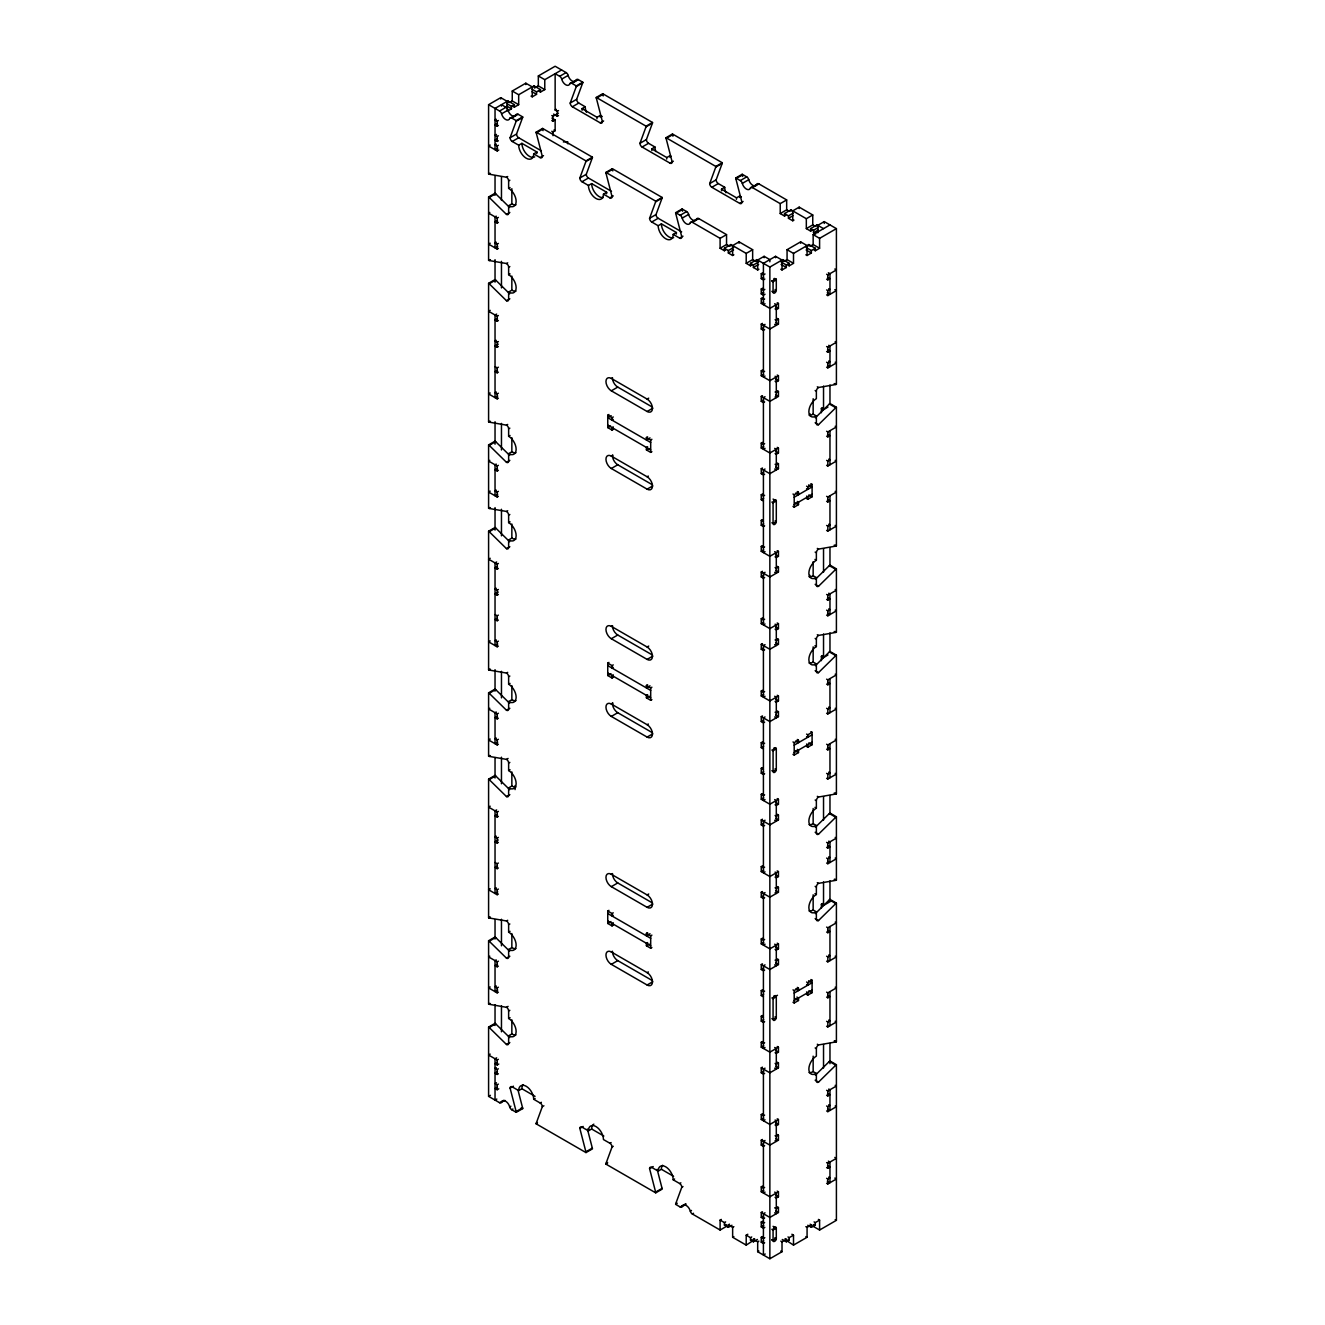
<?xml version="1.0" encoding="UTF-8"?>
<svg xmlns="http://www.w3.org/2000/svg" width="1325" height="1325" viewBox="0 0 1325 1325"><rect width="100%" height="100%" fill="white"/><g stroke="black" fill="none" stroke-linecap="round" stroke-linejoin="round"><path stroke-width="1.5" d="M518.688 145.187L521.901 143.332L536.94 152.011L533.71 153.866A10.633 6.128 60 0 1 526.191 158.205A10.633 6.128 60 0 1 518.688 145.187L512.245 141.477A3.031 1.756 60 0 1 510.092 137.75L516.137 121.287A3.048 1.756 60 0 0 516.237 120.641L522.679 116.915L518.141 114.298A3.031 1.756 60 0 0 516.121 114.795A6.078 3.511 60 0 1 512.079 115.755A6.078 3.511 60 0 1 508.022 110.108A3.031 1.756 60 0 0 506.001 107.292L501.463 104.675L501.463 106.116M510.092 137.75L516.535 134.04L522.58 117.577A3.048 1.756 60 0 0 522.679 116.915M603.62 120.939L600.275 122.877L572.367 106.762A3.031 1.756 60 0 1 570.214 103.052L576.259 86.589A3.048 1.756 60 0 0 576.342 85.926L582.785 82.216L578.263 79.599A3.031 1.756 60 0 0 576.243 80.08A6.078 3.511 60 0 1 572.185 81.04A6.078 3.511 60 0 1 568.143 75.409A3.031 1.756 60 0 0 566.123 72.593L555.142 66.25L538.331 75.956L538.331 85.877L544.774 89.603L544.774 79.682L561.585 69.977M570.214 103.052L576.657 99.325L582.702 82.862A3.048 1.756 60 0 0 582.785 82.216M588.433 185.45L591.646 183.595L606.684 192.274L603.455 194.129A10.633 6.128 60 0 1 595.935 198.468A10.633 6.128 60 0 1 588.433 185.45L581.99 181.74A3.031 1.756 60 0 1 579.837 178.014L585.882 161.567A3.048 1.756 60 0 0 585.981 160.905L592.424 157.178L542.604 128.426L536.161 132.152A3.031 1.756 60 0 0 536.261 132.897L542.306 156.35A3.031 1.756 60 0 1 540.153 157.592L533.71 153.866M579.837 178.014L586.279 174.304L592.325 157.841A3.048 1.756 60 0 0 592.424 157.178M673.365 161.203L670.019 163.141L642.095 147.025A3.031 1.756 60 0 1 639.958 143.315L646.004 126.852A3.048 1.756 60 0 0 646.087 126.19L652.529 122.48L602.726 93.711L596.283 97.437A3.031 1.756 60 0 0 596.366 98.199L602.411 121.635A3.031 1.756 60 0 1 600.275 122.877M639.958 143.315L646.401 139.589L652.447 123.126A3.048 1.756 60 0 0 652.529 122.48M658.177 225.73L661.39 223.859L676.412 232.538L673.199 234.393A10.633 6.128 60 0 1 665.68 238.732A10.633 6.128 60 0 1 658.177 225.73L651.734 222.004A3.031 1.756 60 0 1 649.581 218.294L655.627 201.831A3.048 1.756 60 0 0 655.726 201.168L662.152 197.458L612.349 168.689L605.906 172.416A3.031 1.756 60 0 0 605.989 173.178L612.051 196.613A3.031 1.756 60 0 1 609.898 197.856L603.455 194.129M649.581 218.294L656.024 214.567L662.069 198.104A3.048 1.756 60 0 0 662.152 197.458M743.11 201.466L739.764 203.404L711.84 187.289A3.031 1.756 60 0 1 709.703 183.579L715.748 167.116A3.048 1.756 60 0 0 715.831 166.453L722.274 162.743L672.471 133.991L666.028 137.701A3.031 1.756 60 0 0 666.111 138.462L672.156 161.898A3.031 1.756 60 0 1 670.019 163.141M709.703 183.579L716.146 179.852L722.191 163.406A3.048 1.756 60 0 0 722.274 162.743M587.406 1129.066L592.325 1148.113A3.048 1.756 60 0 1 592.424 1148.874L585.981 1152.584L536.161 1123.832A3.031 1.756 60 0 1 536.261 1123.169L542.306 1106.706L543.912 1105.779M657.15 1169.329L662.069 1188.376A3.048 1.756 60 0 1 662.152 1189.138L655.726 1192.848L605.906 1164.095A3.031 1.756 60 0 1 605.989 1163.433L612.051 1146.986L613.26 1146.291M726.547 1224.913L726.547 1226.321L720.104 1230.031L692.329 1213.982A3.031 1.756 60 0 1 690.308 1211.166A6.078 3.511 60 0 0 686.251 1205.518A6.078 3.511 60 0 0 682.209 1206.495A3.031 1.756 60 0 1 680.172 1206.976L675.651 1204.359A3.031 1.756 60 0 1 675.733 1203.713L681.795 1187.25L682.988 1186.554M815.322 417.789L829.351 404.009A3.048 1.756 -60 0 1 829.963 403.545L836.406 407.272L836.406 545.85A3.031 1.756 -60 0 1 835.793 546.099L818.519 549.097L817.31 548.401M815.157 422.741L818.519 424.679L835.793 407.719A3.048 1.756 -60 0 1 836.406 407.272M815.322 579.389L829.351 565.609A3.048 1.756 -60 0 1 829.963 565.146L836.406 568.872L836.406 632.174A3.031 1.756 -60 0 1 835.793 632.423L818.519 635.42L817.31 634.725M815.157 584.342L818.519 586.279L835.793 569.319A3.048 1.756 -60 0 1 836.406 568.872M815.322 665.697L829.351 651.933A3.048 1.756 -60 0 1 829.963 651.469L836.406 655.179L836.406 793.774A3.031 1.756 -60 0 1 835.793 794.023L818.519 797.021L817.31 796.325M815.157 670.665L818.519 672.603L835.793 655.643A3.048 1.756 -60 0 1 836.406 655.179M815.322 827.313L829.351 813.533A3.048 1.756 -60 0 1 829.963 813.07L836.406 816.78L836.406 880.098A3.031 1.756 -60 0 1 835.793 880.347L818.519 883.344L817.31 882.632M815.157 832.266L818.519 834.203L835.793 817.243A3.048 1.756 -60 0 1 836.406 816.78M815.322 913.621L829.351 899.841A3.048 1.756 -60 0 1 829.963 899.393L836.406 903.103L836.406 1041.698A3.048 1.756 -60 0 1 835.793 1041.947L818.519 1044.945L817.31 1044.233M815.157 918.589L818.519 920.527L835.793 903.567A3.048 1.756 -60 0 1 836.406 903.103M815.322 1075.221L829.351 1061.441A3.031 1.756 -60 0 1 829.963 1060.994L836.406 1064.704L836.406 1220.325L819.595 1230.031L813.152 1226.321L813.152 1224.913M815.157 1080.19L818.519 1082.128L835.793 1065.168A3.031 1.756 -60 0 1 836.406 1064.704M507.69 176.523L506.481 177.219L489.207 174.221A3.031 1.756 60 0 1 488.594 173.972L488.594 104.675L500.751 97.653L507.193 101.379L507.193 110.671M512.245 91.028L518.671 94.738L518.671 104.658L512.245 100.948L512.245 91.028L525.81 83.193L532.253 86.903L532.253 96.824L531.043 96.129M513.173 106.447L514.382 107.143L514.382 104.658L507.939 100.948L495.037 108.402L495.037 149.708L497.72 148.168M518.671 94.738L534.041 85.877L540.467 89.603L540.467 92.071L539.275 91.375M509.28 102.638L512.245 100.948M534.571 88.046L538.331 85.877M488.594 104.675L499.558 111.018L506.001 107.292M558.504 110.588L557.295 111.283L555.142 110.041L555.142 73.687L559.68 76.303L566.123 72.577M506.663 103.549L511.483 106.331L514.382 104.658M532.103 89.305L536.542 91.872L540.467 89.603M499.558 111.018A3.031 1.756 60 0 1 501.579 113.834L508.022 110.108M559.68 76.303A3.031 1.756 60 0 1 561.701 79.119L568.143 75.409M508.27 110.671L511.483 108.816L511.483 106.331M514.382 107.143L518.671 104.658M532.253 96.824L536.542 94.34L536.542 91.872M540.467 92.071L544.774 89.603M496.246 119.267L495.037 119.962L497.173 121.204L498.382 120.509M497.438 123.523L495.037 124.931L497.173 126.157L498.382 125.461M501.579 113.834A6.078 3.511 60 0 0 505.637 119.482A6.078 3.511 60 0 0 509.678 118.505L516.121 114.795M561.701 79.119A6.078 3.511 60 0 0 565.742 84.767A6.078 3.511 60 0 0 569.8 83.806L576.243 80.08M509.678 118.505A3.031 1.756 60 0 1 511.698 118.024L518.141 114.298M569.8 83.806A3.031 1.756 60 0 1 571.82 83.309L578.263 79.599M516.137 121.287L522.58 117.577M576.259 86.589L582.702 82.862M496.444 134.438L495.037 135.249L497.173 136.492L498.382 135.796M497.438 138.81L495.037 140.218L497.173 141.46L498.382 140.748M490.2 145.071L488.594 145.998L497.173 150.951L498.78 150.023M496.246 144.061L495.037 144.756L497.173 145.998L498.382 145.303M555.142 110.041L556.351 109.346M551.796 115.557L553.005 116.252L558.372 113.155M512.245 141.477L518.688 137.75L541.362 150.851M572.367 106.762L578.793 103.052L585.236 106.762A10.633 6.128 60 0 0 586.462 112.228M553.535 114.082L557.295 116.252L558.504 115.557M551.796 120.509L553.005 121.204L555.142 119.962L555.142 130.711L553.005 131.953L551.796 131.258M536.261 132.897L542.687 129.188A3.031 1.756 60 0 1 542.604 128.426M596.366 98.199L602.809 94.472A3.031 1.756 60 0 1 602.726 93.711M582.139 110.273A10.633 6.128 60 0 1 582.023 108.617L585.236 106.762M488.594 173.972L489.803 173.277M489.207 174.221L490.416 173.525M596.929 118.803A10.633 6.128 60 0 0 597.045 117.296L600.275 115.441L602.279 116.6M540.153 157.592L543.515 155.654M563.357 141.941L567.812 141.808M509.678 207.512L495.649 193.732A3.048 1.756 60 0 0 495.037 193.268L488.594 196.978A3.048 1.756 60 0 1 489.207 197.442L506.481 214.402A3.031 1.756 60 0 0 508.634 213.159L508.634 205.723A10.633 6.128 60 0 0 516.137 201.383A10.633 6.128 60 0 0 508.634 188.365L508.634 180.929L509.843 180.233M489.207 197.442L495.649 193.732M508.634 188.365L510.042 187.554M489.803 212.447L488.594 213.143L497.173 218.095L498.382 217.399M508.634 205.723L511.848 203.868A10.633 6.128 60 0 0 515.955 204.828M585.882 161.567L592.325 157.841M646.004 126.852L652.447 123.126M496.246 216.157L495.037 216.869L495.037 247.858L497.72 246.301M506.481 214.402L509.843 212.464M497.438 220.43L495.037 221.822L497.173 223.064L498.382 222.368M581.99 181.74L588.433 178.014L611.504 191.347M642.095 147.025L648.538 143.315L654.981 147.025A10.633 6.128 60 0 0 655.825 151.497M605.989 173.178L612.432 169.451A3.031 1.756 60 0 1 612.349 168.689M666.111 138.462L672.553 134.752A3.031 1.756 60 0 1 672.471 133.991M651.883 150.537A10.633 6.128 60 0 1 651.767 148.897L654.981 147.025M490.2 243.204L488.594 244.131L497.173 249.083L498.382 248.388M496.246 242.193L495.037 242.889L497.173 244.131L498.382 243.436M488.594 196.978L488.594 260.296L489.803 259.601M666.674 159.066A10.633 6.128 60 0 0 666.79 157.559L670.019 155.704L671.228 156.4M488.594 260.296A3.031 1.756 60 0 0 489.207 260.545L490.416 259.849M609.898 197.856L613.26 195.918M489.207 260.545L506.481 263.526L507.69 262.83M509.678 293.819L495.649 280.039A3.048 1.756 60 0 0 495.037 279.592L488.594 283.302A3.048 1.756 60 0 1 489.207 283.765L506.481 300.725A3.031 1.756 60 0 0 508.634 299.483L508.634 292.047A10.633 6.128 60 0 0 516.137 287.707A10.633 6.128 60 0 0 508.634 274.689L508.634 267.252L509.843 266.557M489.207 283.765L495.649 280.039M508.634 274.689L510.042 273.877M655.627 201.831L662.069 198.104M715.748 167.116L722.191 163.406M508.634 292.047L511.848 290.192A10.633 6.128 60 0 0 515.955 291.152M490.2 310.348L488.594 311.276L497.173 316.244L498.382 315.532M506.481 300.725L509.843 298.788M651.734 222.004L658.177 218.294L681.646 231.842M711.84 187.289L718.283 183.579L724.725 187.289A10.633 6.128 60 0 0 725.951 192.754M496.643 314.075L495.037 315.002L495.037 397.632L497.72 396.092M675.651 212.679L682.093 208.952L686.615 211.569A3.031 1.756 60 0 1 688.636 214.402A6.078 3.511 60 0 0 692.693 220.033A6.078 3.511 60 0 0 696.735 219.072A3.031 1.756 60 0 1 698.772 218.592L726.547 234.624L726.547 244.545L720.104 248.255L720.104 238.351L692.329 222.302A3.031 1.756 60 0 0 690.308 222.782A6.078 3.511 60 0 1 686.251 223.759A6.078 3.511 60 0 1 682.209 218.112A3.031 1.756 60 0 0 680.172 215.296L675.651 212.679A3.031 1.756 60 0 0 675.733 213.441L681.795 236.877A3.031 1.756 60 0 1 679.642 238.119L673.199 234.393M735.773 177.964L742.215 174.254L746.737 176.871A3.031 1.756 60 0 1 748.757 179.687A6.078 3.511 60 0 0 752.815 185.334A6.078 3.511 60 0 0 756.857 184.357A3.031 1.756 60 0 1 758.877 183.877L786.669 199.926L786.669 209.83L780.226 213.557L780.226 203.636L752.434 187.587A3.031 1.756 60 0 0 750.414 188.084A6.078 3.511 60 0 1 746.372 189.044A6.078 3.511 60 0 1 742.315 183.397A3.031 1.756 60 0 0 740.294 180.581L735.773 177.964A3.031 1.756 60 0 0 735.855 178.726L741.901 202.178A3.031 1.756 60 0 1 739.764 203.404M675.733 213.441L682.176 209.714A3.031 1.756 60 0 1 682.093 208.952M735.855 178.726L742.298 175.016A3.031 1.756 60 0 1 742.215 174.254M497.438 318.563L495.037 319.954L497.173 321.197L498.382 320.501M721.628 190.8A10.633 6.128 60 0 1 721.512 189.16L724.725 187.289M680.172 215.296L686.615 211.569M740.294 180.581L746.737 176.871M682.209 218.112L688.652 214.402M742.315 183.397L748.757 179.687M690.308 222.782L696.735 219.072M750.414 188.084L756.857 184.357M692.329 222.302L698.772 218.592M752.434 187.587L758.877 183.877M736.418 199.346A10.633 6.128 60 0 0 736.534 197.839L739.764 195.968L741.371 196.895M496.246 340.326L495.037 341.022L497.173 342.264L498.382 341.568M679.642 238.119L682.988 236.181M498.25 344.136L495.037 345.991L497.173 347.233L498.382 346.537M720.104 238.351L726.547 234.624M780.226 203.636L786.669 199.926M495.037 366.644L497.173 367.886L498.382 367.191M497.438 370.205L495.037 371.613L497.173 372.838L498.382 372.143M725.62 250.044L724.411 250.74L724.411 248.255L730.853 244.545L746.207 253.406L752.65 249.696L752.65 259.601L746.207 263.327L746.207 253.406M785.725 215.329L784.533 216.041L784.533 213.557L790.959 209.83L806.329 218.708L812.755 214.981L812.755 224.902L806.329 228.612L806.329 218.708M752.65 249.696L739.085 241.862L732.642 245.572L732.642 255.493L733.851 254.798M812.755 214.981L799.19 207.147L792.747 210.874L792.747 220.778L793.957 220.082M724.411 248.255L728.336 250.541L733.57 247.51M784.533 213.557L788.458 215.826L792.897 213.275M728.336 250.541L728.336 253.009L733.57 249.994M788.458 215.826L788.458 218.31L792.897 215.743M490.2 392.995L488.594 393.923L497.173 398.875L498.382 398.179M496.246 391.985L495.037 392.68L497.173 393.923L498.382 393.227M751.706 265.116L750.497 265.812L750.497 263.327L756.939 259.601L769.858 267.07L782.76 259.601L789.203 263.327L789.203 265.812L787.994 265.116M811.827 230.401L810.618 231.097L810.618 228.612L817.061 224.902L823.537 228.629M769.858 261.803L769.858 259.634L764.128 256.321L757.685 260.031L757.685 269.952L758.894 269.257M817.31 386.801L818.519 387.496L835.793 384.498A3.031 1.756 -60 0 0 836.406 384.25L836.406 228.629L824.249 221.606L817.807 225.333L817.807 232.769M750.497 263.327L753.395 265L758.629 261.969M810.618 228.612L813.517 230.285L818.337 227.503M753.395 265L753.395 267.484L758.629 264.453M813.517 230.285L813.517 232.769L818.337 229.987M488.594 283.302L488.594 421.897L489.803 421.201M780.806 269.257L782.015 269.952L782.015 260.031L775.572 256.321L763.415 263.344L763.415 304.667L765.022 303.74M787.067 249.696L793.509 253.406L793.509 263.327L787.067 259.601L787.067 249.696L800.631 241.862L807.074 245.572L807.074 255.493L805.865 254.798M836.406 228.629L819.595 238.351L819.595 248.255L813.152 244.545L813.152 234.624L829.963 224.919M488.594 421.897A3.031 1.756 60 0 0 489.207 422.145L490.416 421.449M793.509 253.406L808.863 244.545L815.306 248.255L815.306 250.74L814.097 250.044M764.823 279.062L763.415 279.873L761.262 278.631L761.262 273.679L762.471 272.983M783.837 261.472L787.067 259.601M810.204 246.251L813.152 244.545M765.022 273.977L763.415 274.921L761.262 273.679M489.207 422.145L506.481 425.143L507.69 424.431M761.262 278.631L763.68 277.24M781.088 261.969L786.321 265L789.203 263.327M806.13 247.51L811.364 250.541L815.306 248.255M782.015 269.952L786.321 267.484L786.321 265M789.203 265.812L793.509 263.327M807.074 255.493L811.364 253.009L811.364 250.541M815.306 250.74L819.595 248.255M509.678 455.419L495.649 441.639A3.048 1.756 60 0 0 495.037 441.192L488.594 444.902A3.048 1.756 60 0 1 489.207 445.366L506.481 462.326A3.031 1.756 60 0 0 508.634 461.083L508.634 453.647A10.633 6.128 60 0 0 516.137 449.307A10.633 6.128 60 0 0 508.634 436.289L508.634 428.853L509.843 428.157M489.207 445.366L495.649 441.639M765.022 294.233L763.415 295.16L761.262 293.918L761.262 288.966L762.471 288.27M508.634 436.289L510.042 435.478M764.823 289.397L763.415 290.208L761.262 288.966M652.745 408.232L647.113 411.479L611.322 390.825A7.586 4.389 60 0 1 605.956 381.517A7.586 4.389 60 0 1 611.322 378.42L612.531 377.724M761.262 293.918L763.68 292.527M775.092 308.924L776.301 309.619L778.438 308.377L778.438 303.425L769.858 308.377L761.262 303.425L761.262 298.473L762.471 297.777M764.624 299.003L763.415 299.698L761.262 298.473M489.803 460.371L488.594 461.067L497.173 466.019L498.382 465.323M761.262 303.425L763.68 302.034M611.322 390.825L617.765 387.099L652.43 407.123M508.634 453.647L511.848 451.792A10.633 6.128 60 0 0 515.955 452.752M496.246 464.081L495.037 464.777L495.037 495.765L497.72 494.225M826.618 274.225L827.827 274.921L836.406 269.952L834.8 269.025M506.481 462.326L509.843 460.388M497.438 468.354L495.037 469.746L497.173 470.988L498.382 470.292M826.618 279.178L827.827 279.873L829.963 278.631L827.562 277.24M764.624 329.594L763.415 330.289L761.262 329.047L761.262 324.078L762.471 323.383M613.26 429.383L612.051 430.078L607.744 427.594L607.744 415.205L608.953 414.493M765.038 324.393L763.415 325.321L763.415 376.979L765.022 376.052M611.189 415.702L607.744 417.673L650.691 442.467M761.262 329.047L763.68 327.656M761.262 324.078L769.858 329.047L778.438 324.078L778.438 319.126L776.301 320.368L775.092 319.673M826.618 289.927L827.827 290.622L829.963 289.38L828.754 288.684M607.744 415.205L612.051 417.673L613.26 416.977M611.322 378.42L647.113 399.09L648.72 398.146M613.26 419.462L612.051 420.158L612.051 417.673M826.618 294.879L827.827 295.574L836.406 290.622L834.8 289.695M490.2 491.128L488.594 492.055L497.173 497.007L498.382 496.312M496.246 490.118L495.037 490.813L497.173 492.055L498.382 491.36M607.744 427.594L610.56 425.971M613.26 426.898L612.051 427.594L612.051 430.078M488.594 444.902L488.594 508.22L489.803 507.508M488.594 508.22A3.031 1.756 60 0 0 489.207 508.469L490.416 507.773M489.207 508.469L506.481 511.45L507.69 510.754M509.678 541.743L495.649 527.963A3.048 1.756 60 0 0 495.037 527.516L488.594 531.226A3.048 1.756 60 0 1 489.207 531.689L506.481 548.649A3.031 1.756 60 0 0 508.634 547.407L508.634 539.971A10.633 6.128 60 0 0 516.137 535.631A10.633 6.128 60 0 0 508.634 522.613L508.634 515.177L509.843 514.481M652.745 485.911L647.113 489.157L611.322 468.503A7.586 4.389 60 0 1 605.956 459.212A7.586 4.389 60 0 1 611.322 456.098L612.945 455.171M775.092 381.236L776.301 381.931L778.438 380.689L778.438 375.737L769.858 380.689L761.262 375.737L761.262 370.785L762.471 370.072M650.028 437.896L646.401 439.983L646.401 437.515L647.61 436.819M764.624 371.315L763.415 372.01L761.262 370.785M489.207 531.689L495.649 527.963M761.262 375.737L763.68 374.346M646.401 437.515L650.691 439.983L651.9 439.287M508.634 522.613L510.042 521.802M647.61 446.724L646.401 447.419L646.401 449.904L650.691 452.388L651.9 451.693M611.322 468.503L617.765 464.777L652.43 484.801M646.401 449.904L648.819 448.513M826.618 346.521L827.827 347.233L836.406 342.264L835.197 341.568M826.618 351.489L827.827 352.185L829.963 350.943L827.562 349.552M508.634 539.971L511.848 538.099A10.633 6.128 60 0 0 515.955 539.06M764.624 401.889L763.415 402.601L761.262 401.359L761.262 396.39L762.471 395.695M765.022 396.705L763.415 397.632L763.415 449.291L765.038 448.347M506.481 548.649L509.843 546.712M761.262 401.359L763.68 399.968M761.262 396.39L769.858 401.359L778.438 396.39L778.438 391.438L776.301 392.68L775.092 391.985M826.618 362.222L827.827 362.934L829.963 361.692L828.754 360.996M490.2 558.272L488.594 559.2L497.173 564.152L498.382 563.456M826.618 367.191L827.827 367.886L836.406 362.934L835.197 362.222M496.643 561.982L495.037 562.926L495.037 645.557L497.72 644.016M611.322 456.098L647.113 476.768L648.322 476.072M497.438 566.487L495.037 567.878L497.173 569.121L498.382 568.425M496.246 588.25L495.037 588.946L497.173 590.188L498.382 589.493M498.25 592.043L495.037 593.915L497.173 595.157L498.382 594.445M775.092 453.547L776.301 454.243L778.438 453.001L778.438 448.049L769.858 453.001L761.262 448.049L761.262 443.08L762.471 442.384M821.384 412.721L821.384 408.382L822.593 407.686M764.624 443.627L763.415 444.322L761.262 443.08M821.384 408.382L823.537 409.624L827.959 407.057M761.262 448.049L763.68 446.658M495.037 614.568L497.173 615.81L498.382 615.115M497.438 618.129L495.037 619.52L497.173 620.763L498.382 620.067M764.624 474.201L763.415 474.897L761.262 473.671L761.262 468.702L762.471 468.007M826.618 431.238L827.827 431.933L836.406 426.981L835.197 426.269M765.022 469.017L763.415 469.944L763.415 552.591L765.022 551.664M761.262 473.671L763.68 472.263M761.262 468.702L769.858 473.671L778.438 468.702L778.438 463.75L776.301 464.992L775.092 464.297M826.618 436.19L827.827 436.886L829.963 435.643L827.562 434.252M490.2 640.919L488.594 641.847L497.173 646.799L498.382 646.103M496.246 639.909L495.037 640.604L497.173 641.847L498.382 641.151M763.415 500.933L761.262 499.691L761.262 494.738L762.471 494.043M764.624 495.285L763.415 495.981L761.262 494.738M761.262 499.691L763.68 498.299M826.618 460.371L827.827 461.067L829.963 459.825L828.754 459.129M826.618 465.323L827.827 466.019L836.406 461.067L835.197 460.371M488.594 531.226L488.594 669.821L489.803 669.108M488.594 669.821A3.031 1.756 60 0 0 489.207 670.069L490.416 669.373M792.996 494.026L794.205 494.722L798.495 492.254L798.495 494.722L795.679 493.099M806.594 486.176L807.803 486.871L812.092 484.403L812.092 496.792L807.803 499.277L806.594 498.581M794.188 497.223L812.076 486.888L808.648 484.9M764.624 525.859L763.415 526.555L761.262 525.313L761.262 520.361L762.471 519.665M794.188 504.659L812.076 494.324M761.262 525.313L763.68 523.922M489.207 670.069L506.481 673.05L507.69 672.355M792.996 506.432L794.205 507.127L798.495 504.643L798.495 502.175L797.286 501.463M509.678 703.343L495.649 689.563A3.048 1.756 60 0 0 495.037 689.116L488.594 692.826A3.048 1.756 60 0 1 489.207 693.29L506.481 710.25A3.031 1.756 60 0 0 508.634 709.007L508.634 701.571A10.633 6.128 60 0 0 516.137 697.232A10.633 6.128 60 0 0 508.634 684.213L508.634 676.777L509.843 676.081M826.618 496.312L827.827 497.007L836.406 492.055L835.197 491.36M489.207 693.29L495.649 689.563M508.634 684.213L510.042 683.402M652.745 656.14L647.113 659.403L611.322 638.733A7.586 4.389 60 0 1 605.956 629.441A7.586 4.389 60 0 1 611.322 626.344L612.531 625.648M826.618 501.281L827.827 501.976L829.963 500.734L827.562 499.343M775.092 556.848L776.301 557.543L778.438 556.301L778.438 551.349L769.858 556.301L761.262 551.349L761.262 546.397L762.471 545.685M764.624 546.927L763.415 547.622L761.262 546.397M761.262 551.349L763.68 549.958M489.803 708.295L488.594 708.991L497.173 713.943L498.382 713.247M611.322 638.733L617.765 635.023L652.43 655.03M508.634 701.571L511.848 699.716A10.633 6.128 60 0 0 515.955 700.66M496.246 712.005L495.037 712.701L495.037 743.689L497.72 742.149M506.481 710.25L509.843 708.312M497.438 716.262L495.037 717.67L497.173 718.895L498.382 718.2M826.618 525.445L827.827 526.141L829.963 524.899L828.754 524.203M826.618 530.398L827.827 531.093L836.406 526.141L835.197 525.445M764.624 577.501L763.415 578.213L761.262 576.971L761.262 572.003L762.471 571.307M613.26 677.29L612.051 678.003L607.744 675.518L607.744 663.113L608.953 662.417M765.038 572.301L763.415 573.245L763.415 624.903L765.022 623.976M761.262 576.971L763.68 575.563M761.262 572.003L769.858 576.971L778.438 572.003L778.438 567.05L776.301 568.293L775.092 567.597M607.744 663.113L612.051 665.597L613.26 664.902M611.322 626.344L647.113 646.997L648.72 646.07M613.26 667.386L612.051 668.082L612.051 665.597M490.2 739.052L488.594 739.979L497.173 744.932L498.382 744.236M496.246 738.042L495.037 738.737L497.173 739.979L498.382 739.284M607.744 675.518L610.974 673.663M613.26 674.822L612.051 675.518L612.051 678.003M488.594 692.826L488.594 756.128L489.803 755.432M488.594 756.128A3.031 1.756 60 0 0 489.207 756.393L490.416 755.681M489.207 756.393L506.481 759.374L508.088 758.447M509.678 789.667L495.649 775.887A3.048 1.756 60 0 0 495.037 775.423L488.594 779.15A3.048 1.756 60 0 1 489.207 779.613L506.481 796.573A3.031 1.756 60 0 0 508.634 795.331L508.634 787.895A10.633 6.128 60 0 0 516.137 783.555A10.633 6.128 60 0 0 508.634 770.537L508.634 763.101L509.843 762.405M652.745 733.835L647.113 737.081L611.322 716.428A7.586 4.389 60 0 1 605.956 707.119A7.586 4.389 60 0 1 611.322 704.022L612.945 703.095M775.092 629.16L776.301 629.855L778.438 628.613L778.438 623.661L769.858 628.613L761.262 623.661L761.262 618.692L762.471 617.997M650.028 685.82L646.401 687.907L646.401 685.439L647.61 684.727M764.624 619.239L763.415 619.934L761.262 618.692M489.207 779.613L495.649 775.887M761.262 623.661L763.68 622.27M646.401 685.439L650.691 687.907L651.9 687.211M508.634 770.537L510.042 769.726M647.61 694.648L646.401 695.343L646.401 697.828L650.691 700.312L651.9 699.617M611.322 716.428L617.765 712.701L652.43 732.725M646.401 697.828L649.217 696.205M826.618 594.445L827.827 595.14L836.406 590.188L835.197 589.493M826.618 599.413L827.827 600.109L829.963 598.867L827.562 597.476M508.634 787.895L511.848 786.023A10.633 6.128 60 0 0 515.955 786.984M764.624 649.813L763.415 650.509L761.262 649.283L761.262 644.314L762.471 643.619M765.022 644.629L763.415 645.557L763.415 697.215L765.038 696.271M506.481 796.573L509.843 794.636M761.262 649.283L763.68 647.875M761.262 644.314L769.858 649.283L778.438 644.314L778.438 639.362L776.301 640.604L775.092 639.909M826.618 610.146L827.827 610.842L829.963 609.616L828.754 608.904M490.2 806.196L488.594 807.124L497.173 812.076L498.382 811.38M826.618 615.115L827.827 615.81L836.406 610.842L835.197 610.146M496.643 809.906L495.037 810.834L495.037 893.481L497.72 891.924M611.322 704.022L647.113 724.692L648.322 723.997M497.438 814.411L495.037 815.803L497.173 817.045L498.382 816.349M496.246 836.174L495.037 836.87L497.173 838.112L498.382 837.417M498.25 839.967L495.037 841.839L497.173 843.064L498.382 842.369M775.092 701.472L776.301 702.167L778.438 700.925L778.438 695.973L769.858 700.925L761.262 695.973L761.262 691.004L762.471 690.308M821.384 660.645L821.384 656.306L822.593 655.61M764.624 691.551L763.415 692.246L761.262 691.004M821.384 656.306L823.537 657.548L827.959 654.981M761.262 695.973L763.68 694.582M495.037 862.492L497.173 863.734L498.382 863.039M497.438 866.053L495.037 867.444L497.173 868.687L498.382 867.991M764.624 722.125L763.415 722.821L761.262 721.578L761.262 716.626L762.471 715.931M826.618 679.162L827.827 679.858L836.406 674.889L835.197 674.193M765.022 716.941L763.415 717.868L763.415 800.515L765.022 799.571M761.262 721.578L763.68 720.187M761.262 716.626L769.858 721.578L778.438 716.626L778.438 711.674L776.301 712.916L775.092 712.204M826.618 684.114L827.827 684.81L829.963 683.567L827.562 682.176M490.2 888.827L488.594 889.771L497.173 894.723L498.382 894.027M496.246 887.833L495.037 888.528L497.173 889.754L498.382 889.058M763.415 748.857L761.262 747.615L761.262 742.662L762.471 741.967M764.624 743.209L763.415 743.905L761.262 742.662M826.618 708.295L827.827 708.991L829.963 707.749L828.754 707.053M761.262 747.615L763.68 746.223M826.618 713.247L827.827 713.943L836.406 708.991L835.197 708.295M488.594 779.15L488.594 917.728L489.803 917.032M488.594 917.728A3.031 1.756 60 0 0 489.207 917.993L490.416 917.281M792.996 741.95L794.205 742.646L798.495 740.178L798.495 742.646L795.679 741.023M806.594 734.1L807.803 734.795L812.092 732.327L812.092 744.716L807.803 747.201L806.594 746.505M794.188 745.147L812.076 734.812M764.624 773.783L763.415 774.479L761.262 773.237L761.262 768.285L762.471 767.589M794.188 752.583L812.076 742.248M761.262 773.237L763.68 771.846M489.207 917.993L506.481 920.974L507.69 920.279M792.996 754.356L794.205 755.051L798.495 752.567L798.495 750.082L797.286 749.387M509.678 951.267L495.649 937.487A3.048 1.756 60 0 0 495.037 937.04L488.594 940.75A3.048 1.756 60 0 1 489.207 941.214L506.481 958.174A3.031 1.756 60 0 0 508.634 956.932L508.634 949.495A10.633 6.128 60 0 0 516.137 945.156A10.633 6.128 60 0 0 508.634 932.137L508.634 924.701L509.843 924.005M826.618 744.236L827.827 744.932L836.406 739.979L835.197 739.284M489.207 941.214L495.649 937.487M508.634 932.137L510.042 931.326M652.745 904.064L647.113 907.327L611.322 886.657A7.586 4.389 60 0 1 605.956 877.365A7.586 4.389 60 0 1 611.322 874.268L612.531 873.573M826.618 749.188L827.827 749.884L829.963 748.658L827.562 747.25M775.092 804.772L776.301 805.467L778.438 804.225L778.438 799.273L769.858 804.225L761.262 799.273L761.262 794.304L762.471 793.609M764.624 794.851L763.415 795.547L761.262 794.304M761.262 799.273L763.68 797.882M489.803 956.203L488.594 956.915L497.173 961.867L498.382 961.172M611.322 886.657L617.765 882.947L652.43 902.954M508.634 949.495L511.848 947.623A10.633 6.128 60 0 0 515.955 948.584M496.246 959.929L495.037 960.625L495.037 991.613L497.72 990.073M506.481 958.174L509.843 956.236M497.438 964.186L495.037 965.577L497.173 966.819L498.382 966.124M826.618 773.369L827.827 774.065L829.963 772.823L828.754 772.127M826.618 778.322L827.827 779.017L836.406 774.065L835.197 773.369M764.624 825.425L763.415 826.121L761.262 824.895L761.262 819.927L762.471 819.231M613.26 925.214L612.051 925.91L607.744 923.442L607.744 911.037L608.953 910.341M765.038 820.225L763.415 821.169L763.415 872.811L765.022 871.883M761.262 824.895L763.68 823.487M761.262 819.927L769.858 824.895L778.438 819.927L778.438 814.974L776.301 816.217L775.092 815.521M607.744 911.037L612.051 913.521L613.26 912.826M611.322 874.268L647.113 894.922L648.72 893.994M613.26 915.31L612.051 916.006L612.051 913.521M490.2 986.976L488.594 987.903L497.173 992.856L498.382 992.16M496.246 985.966L495.037 986.661L497.173 987.903L498.382 987.208M607.744 923.442L610.974 921.571M613.26 922.747L612.051 923.442L612.051 925.91M488.594 940.75L488.594 1004.052L489.803 1003.356M488.594 1004.052A3.031 1.756 60 0 0 489.207 1004.3L490.416 1003.605M489.207 1004.3L506.481 1007.298L508.088 1006.371M509.678 1037.591L495.649 1023.811A3.048 1.756 60 0 0 495.037 1023.347L488.594 1027.074A3.048 1.756 60 0 1 489.207 1027.521L506.481 1044.481A3.031 1.756 60 0 0 508.634 1043.255L508.634 1035.802A10.633 6.128 60 0 0 516.137 1031.479A10.633 6.128 60 0 0 508.634 1018.461L508.634 1011.025L509.843 1010.312M652.745 981.742L647.113 985.005L611.322 964.352A7.586 4.389 60 0 1 605.956 955.043A7.586 4.389 60 0 1 611.322 951.946L612.531 951.251M775.092 877.084L776.301 877.779L778.438 876.537L778.438 871.585L769.858 876.537L761.262 871.585L761.262 866.616L762.471 865.921M650.028 933.744L646.401 935.831L646.401 933.347L647.61 932.651M764.624 867.163L763.415 867.858L761.262 866.616M489.207 1027.521L495.649 1023.811M761.262 871.585L763.68 870.177M646.401 933.347L650.691 935.831L651.9 935.135M508.634 1018.461L510.042 1017.65M647.61 942.572L646.401 943.267L646.401 945.752L650.691 948.236L651.9 947.524M611.322 964.352L617.765 960.625L652.43 980.633M646.401 945.752L649.217 944.129M826.618 842.369L827.827 843.064L836.406 838.112L835.197 837.417M826.618 847.338L827.827 848.033L829.963 846.791L827.562 845.4M508.634 1035.802L511.848 1033.947A10.633 6.128 60 0 0 515.955 1034.908M764.624 897.737L763.415 898.433L761.262 897.191L761.262 892.238L762.471 891.543M765.022 892.553L763.415 893.481L763.415 945.122L765.038 944.195M761.262 897.191L763.68 895.799M761.262 892.238L769.858 897.191L778.438 892.238L778.438 887.286L776.301 888.528L775.092 887.816M826.618 858.07L827.827 858.766L829.963 857.523L828.754 856.828M506.481 1044.481L509.843 1042.543M490.2 1054.12L488.594 1055.048L497.173 1060L498.382 1059.304M826.618 863.039L827.827 863.734L836.406 858.766L835.197 858.07M496.643 1057.83L495.037 1058.758L495.037 1100.081L496.825 1099.054M611.322 951.946L647.113 972.616L648.322 971.904M497.438 1062.319L495.037 1063.727L497.173 1064.952L498.78 1064.025M496.246 1067.569L495.037 1068.265L497.173 1069.507L498.382 1068.811M497.438 1071.826L495.037 1073.217L497.173 1074.459L498.382 1073.763M496.444 1082.74L495.037 1083.552L497.173 1084.794L498.382 1084.098M497.438 1087.113L495.037 1088.521L497.173 1089.746L498.78 1088.819M488.594 1027.074L488.594 1096.371L490.382 1095.328M775.092 949.396L776.301 950.091L778.438 948.849L778.438 943.897L769.858 948.849L761.262 943.897L761.262 938.928L762.471 938.233M821.384 908.254L821.384 904.23L822.593 903.517M764.624 939.475L763.415 940.17L761.262 938.928M821.384 904.23L823.537 905.455L828.754 902.441M518.042 1090.26L522.58 1107.849A3.048 1.756 60 0 1 522.679 1108.611L516.237 1112.321A3.048 1.756 60 0 0 516.137 1111.559L510.092 1088.123L513.454 1086.185M761.262 943.897L763.68 942.489M510.092 1088.123A3.031 1.756 60 0 1 512.245 1086.881L518.688 1090.608L521.901 1088.736A10.633 6.128 60 0 1 523.127 1084.695M488.594 1096.371L499.558 1102.698L501.165 1101.771M501.579 1101.539L503.583 1100.379M499.558 1102.698A3.031 1.756 60 0 0 501.579 1102.218L504.808 1100.346M501.579 1102.218A6.078 3.511 60 0 1 505.637 1101.241A6.078 3.511 60 0 1 509.678 1106.888L510.887 1106.193M764.624 970.049L763.415 970.745L761.262 969.503L761.262 964.55L762.471 963.855M509.678 1106.888A3.031 1.756 60 0 0 511.698 1109.704L512.908 1109.008M826.618 927.086L827.827 927.782L836.406 922.813L835.197 922.117M765.022 964.865L763.415 965.793L763.415 1048.423L765.022 1047.495M518.688 1090.608A10.633 6.128 60 0 1 526.191 1086.268A10.633 6.128 60 0 1 533.71 1099.27L535.118 1098.458M761.262 969.503L763.68 968.111M761.262 964.55L769.858 969.503L778.438 964.55L778.438 959.598L776.301 960.824L775.092 960.128M516.137 1111.559L522.58 1107.849M826.618 932.038L827.827 932.734L829.963 931.492L827.562 930.1M533.71 1099.27L540.153 1102.996L541.362 1102.301M763.415 996.781L761.262 995.539L761.262 990.587L762.471 989.891M764.624 991.117L763.415 991.829L761.262 990.587M536.261 1123.169L537.453 1122.474M536.161 1123.832L537.37 1123.136M826.618 956.203L827.827 956.898L829.963 955.673L828.754 954.977M761.262 995.539L763.68 994.148M826.618 961.172L827.827 961.867L836.406 956.898L835.197 956.203M774.098 997.212L777.493 995.257M792.996 989.874L794.205 990.57L798.495 988.086L798.495 990.57L795.679 988.947M806.594 982.024L807.803 982.719L812.092 980.235L812.092 992.64L807.803 995.125L806.594 994.412M794.188 993.054L812.076 982.736L808.648 980.748M764.624 1021.707L763.415 1022.403L761.262 1021.161L761.262 1016.192L762.471 1015.497M794.188 1000.491L812.076 990.173M761.262 1021.161L763.68 1019.77M792.996 1002.263L794.205 1002.975L798.495 1000.491L798.495 998.007L796.888 997.079M585.981 1152.584A3.048 1.756 60 0 0 585.882 1151.822L579.837 1128.387L583.199 1126.449M579.837 1128.387A3.031 1.756 60 0 1 581.99 1127.144L588.433 1130.871L591.646 1128.999A10.633 6.128 60 0 1 593.848 1124.147M826.618 992.16L827.827 992.856L836.406 987.903L835.197 987.191M826.618 997.112L827.827 997.808L829.963 996.566L827.562 995.174M775.092 1052.696L776.301 1053.392L778.438 1052.149L778.438 1047.197L769.858 1052.149L761.262 1047.197L761.262 1042.228L762.471 1041.533M764.624 1042.775L763.415 1043.471L761.262 1042.228M761.262 1047.197L763.68 1045.789M585.882 1151.822L592.325 1148.113M588.433 1130.871A10.633 6.128 60 0 1 595.935 1126.532A10.633 6.128 60 0 1 603.455 1139.55L609.898 1143.26L611.107 1142.564M826.618 1021.293L827.827 1021.989L829.963 1020.747L828.754 1020.051M826.618 1026.246L827.827 1026.941L836.406 1021.989L835.197 1021.293M764.624 1073.349L763.415 1074.045L761.262 1072.803L761.262 1067.851L762.471 1067.155M765.038 1068.149L763.415 1069.093L763.415 1120.735L765.022 1119.807M761.262 1072.803L763.68 1071.412M761.262 1067.851L769.858 1072.803L778.438 1067.851L778.438 1062.898L776.301 1064.124L775.092 1063.428M605.989 1163.433L607.612 1162.505M605.906 1164.095L607.513 1163.168M655.726 1192.848A3.048 1.756 60 0 0 655.627 1192.102L649.581 1168.65L653.208 1166.563M649.581 1168.65A3.031 1.756 60 0 1 651.734 1167.408L658.177 1171.134L661.39 1169.279A10.633 6.128 60 0 1 662.616 1165.238M775.092 1125.008L776.301 1125.703L778.438 1124.461L778.438 1119.492L769.858 1124.461L761.262 1119.492L761.262 1114.54L762.471 1113.845M764.624 1115.087L763.415 1115.783L761.262 1114.54M761.262 1119.492L763.68 1118.101M658.177 1171.134A10.633 6.128 60 0 1 665.68 1166.795A10.633 6.128 60 0 1 673.199 1179.813L674.607 1179.002M826.618 1090.293L827.827 1090.988L836.406 1086.036L835.197 1085.341M655.627 1192.102L662.069 1188.376M826.618 1095.245L827.827 1095.941L829.963 1094.715L827.562 1093.307M673.199 1179.813L679.642 1183.523L680.851 1182.827M764.624 1145.661L763.415 1146.357L761.262 1145.115L761.262 1140.162L762.471 1139.467M765.022 1140.477L763.415 1141.405L763.415 1193.047L765.038 1192.119M761.262 1145.115L763.68 1143.723M761.262 1140.162L769.858 1145.115L778.438 1140.162L778.438 1135.21L776.301 1136.436L775.092 1135.74M826.618 1105.994L827.827 1106.69L829.963 1105.447L828.754 1104.752M826.618 1110.946L827.827 1111.658L836.406 1106.69L835.197 1105.994M675.733 1203.713L676.942 1203.001M675.651 1204.359L676.86 1203.663M680.172 1206.976L681.381 1206.28M681.795 1206.048L685.82 1203.729M682.209 1206.495L685.82 1204.408M690.308 1211.166L691.501 1210.47M692.329 1213.982L693.538 1213.286M775.092 1197.32L776.301 1198.015L778.438 1196.773L778.438 1191.804L769.858 1196.773L761.262 1191.804L761.262 1186.852L762.471 1186.157M764.624 1187.399L763.415 1188.094L761.262 1186.852M761.262 1191.804L763.68 1190.413M720.104 1230.031L720.104 1220.11L721.313 1219.414M720.104 1220.11L724.411 1222.594L725.62 1221.898M826.618 1162.605L827.827 1163.3L836.406 1158.348L834.8 1157.421M724.411 1222.594L724.411 1225.078L725.62 1224.383M731.963 1225.261L728.336 1227.347L728.336 1224.863L729.545 1224.168M826.618 1167.557L827.827 1168.253L829.963 1167.027L827.562 1165.619M728.336 1224.863L732.642 1227.347L733.851 1226.652M764.624 1217.973L763.415 1218.669L761.262 1217.427L761.262 1212.474L762.471 1211.779M765.022 1212.789L763.415 1213.717L763.415 1255.023L765.204 1253.997M761.262 1217.427L763.68 1216.035M761.262 1212.474L769.858 1217.427L778.438 1212.474L778.438 1207.506L776.301 1208.748L774.678 1207.82M826.618 1178.306L827.827 1179.002L829.963 1177.759L828.754 1177.064M732.642 1227.347L732.642 1237.268L733.851 1236.573M764.823 1227.364L763.415 1228.176L761.262 1226.933L761.262 1221.981L762.471 1221.286M826.618 1183.258L827.827 1183.954L836.406 1179.002L834.8 1178.074M764.624 1222.511L763.415 1223.207L761.262 1221.981M752.65 1240.912L746.207 1245.102L746.207 1235.182L747.813 1234.254M761.262 1226.933L763.68 1225.542M746.207 1235.182L750.497 1237.666L751.706 1236.954M750.497 1237.666L750.497 1240.134L751.706 1239.438M750.497 1240.134L753.395 1241.807L753.395 1239.322L754.604 1238.627M753.395 1241.807L757.42 1239.488M764.624 1242.767L763.415 1243.463L761.262 1242.221L761.262 1237.268L762.471 1236.573M753.395 1239.322L757.685 1241.807L758.894 1241.111M764.823 1237.682L763.415 1238.511L761.262 1237.268M761.262 1242.221L763.68 1240.829M757.685 1241.807L757.685 1251.727L758.894 1251.032M780.806 1241.111L782.015 1241.807L786.321 1239.322L786.321 1241.807L789.203 1240.134L789.203 1237.666L793.509 1235.182L793.509 1245.102L787.067 1240.912M805.865 1226.652L807.074 1227.347L811.364 1224.863L811.364 1227.347L807.737 1225.261M814.097 1221.898L815.306 1222.594L819.595 1220.11L819.595 1230.031M811.364 1227.347L815.306 1225.078L815.306 1222.594M757.685 1251.727L769.858 1258.75L782.015 1251.727L782.015 1241.807M793.509 1245.102L807.074 1237.268L807.074 1227.347M571.82 83.309L576.342 85.926M596.283 97.437L646.087 126.19M666.028 137.701L715.831 166.453M786.669 209.83L789.352 211.387M812.755 224.902L815.438 226.442M780.226 213.557L784.533 216.041M788.458 218.31L792.747 220.778M806.329 228.612L810.618 231.097M813.517 232.769L815.653 234.012M538.331 75.956L544.774 79.682M813.152 234.624L819.595 238.351M582.023 108.617L597.045 117.296M651.767 148.897L666.79 157.559M721.512 189.16L736.534 197.839M532.103 91.789L536.542 94.34M806.13 249.994L811.364 253.009M828.357 272.751L829.963 273.679L829.963 294.332L827.28 292.792M551.929 118.107L555.142 119.962M553.933 130.016L555.142 130.711M506.663 106.017L511.483 108.816M781.088 264.453L786.321 267.484M511.698 118.024L516.237 120.641M536.161 132.152L585.981 160.905M605.906 172.416L655.726 201.168M726.547 244.545L729.512 246.251M752.65 259.601L755.863 261.472M774.28 278.399L776.301 279.575L776.301 290.208A2.269 1.308 -60 0 1 774.678 292.991A2.269 1.308 -60 0 1 773.071 292.063L771.862 291.368M774.28 278.714L776.301 279.873L773.071 281.728L771.862 281.033M720.104 248.255L724.411 250.74M728.336 253.009L732.642 255.493M746.207 263.327L750.497 265.812M753.395 267.484L757.685 269.952M771.862 280.734L773.071 281.43L773.071 292.063L776.301 290.208L775.092 289.513M777.228 302.729L778.438 303.425M774.678 303.74L776.301 304.667L776.301 325.321L774.678 324.393M775.622 306.754L778.438 308.377M828.754 345.295L829.963 345.991L829.963 366.644L827.562 365.253M777.228 318.431L778.438 319.126M775.622 322.455L778.438 324.078M835.197 383.554L836.406 384.25M834.187 383.571L835.793 384.498M815.157 390.511L816.366 391.206L816.366 398.643A10.633 6.128 -60 0 0 808.863 411.661A10.633 6.128 -60 0 0 816.366 416L816.366 423.437A3.031 1.756 -60 0 0 818.519 424.679M829.351 404.009L835.793 407.719M777.228 375.041L778.438 375.737M775.092 376.283L776.301 376.979L776.301 397.632L775.092 396.937M775.622 379.066L778.438 380.689M777.228 390.743L778.438 391.438M809.045 415.106A10.633 6.128 -60 0 0 813.152 414.145L816.366 416M775.622 394.767L778.438 396.39M777.228 447.353L778.438 448.049M774.678 448.363L776.301 449.291L776.301 469.944L774.678 469.017M775.622 451.378L778.438 453.001M777.228 463.054L778.438 463.75M810.883 483.708L812.092 484.403M775.622 467.079L778.438 468.702M806.594 488.66L807.803 489.356L807.803 486.871M808.879 494.937L812.092 496.792M806.594 496.097L807.803 496.792L807.803 499.277M797.286 491.558L798.495 492.254M795.282 502.788L798.495 504.643M773.071 499.078L776.301 500.933L776.301 521.603A2.269 1.308 -60 0 1 774.678 524.385A2.269 1.308 -60 0 1 773.071 523.458L771.862 522.762M771.862 502.092L773.071 502.788L776.301 500.933A2.269 1.308 -60 0 0 774.678 500.005A2.269 1.308 -60 0 0 773.071 502.788L773.071 523.458L776.301 521.603L775.092 520.907M835.197 545.155L836.406 545.85M834.187 545.171L835.793 546.099M607.744 425.11L650.691 449.904M761.262 520.361L763.415 521.603M815.157 552.111L816.366 552.807L816.366 560.243A10.633 6.128 -60 0 0 808.863 573.261A10.633 6.128 -60 0 0 816.366 577.601L816.366 585.037A3.031 1.756 -60 0 0 818.519 586.279M829.351 565.609L835.793 569.319M814.958 559.432L816.366 560.243M777.228 550.653L778.438 551.349M774.678 551.664L776.301 552.591L776.301 573.245L774.678 572.317M809.045 576.706A10.633 6.128 -60 0 0 813.152 575.746L816.366 577.601M775.622 554.678L778.438 556.301M828.754 593.202L829.963 593.915L829.963 614.568L827.562 613.177M777.228 566.355L778.438 567.05M775.622 570.379L778.438 572.003M835.197 631.478L836.406 632.174M834.187 631.495L835.793 632.423M815.157 638.435L816.366 639.13L816.366 646.567A10.633 6.128 -60 0 0 808.863 659.585A10.633 6.128 -60 0 0 816.366 663.924L816.366 671.361A3.031 1.756 -60 0 0 818.519 672.603M829.351 651.933L835.793 655.643M777.228 622.965L778.438 623.661M814.958 645.755L816.366 646.567M775.092 624.207L776.301 624.903L776.301 645.557L774.678 644.629M775.622 626.99L778.438 628.613M777.228 638.667L778.438 639.362M809.045 663.03A10.633 6.128 -60 0 0 813.152 662.069L816.366 663.924M775.622 642.691L778.438 644.314M777.228 695.277L778.438 695.973M774.678 696.271L776.301 697.215L776.301 717.868L774.678 716.941M775.622 699.302L778.438 700.925M777.228 710.978L778.438 711.674M810.883 731.632L812.092 732.327M775.622 715.003L778.438 716.626M806.594 736.584L807.803 737.28L807.803 734.795M808.879 742.861L812.092 744.716M806.594 744.021L807.803 744.716L807.803 747.201M797.286 739.483L798.495 740.178M795.282 750.712L798.495 752.567M774.28 747.697L776.301 748.857L776.301 769.51A2.269 1.308 -60 0 1 774.678 772.309A2.269 1.308 -60 0 1 773.071 771.382L771.862 770.686M771.862 750.016L773.071 750.712L776.301 748.857A2.269 1.308 -60 0 0 774.678 747.929A2.269 1.308 -60 0 0 773.071 750.712L773.071 771.382L776.301 769.51L775.092 768.815M835.197 793.079L836.406 793.774M834.187 793.095L835.793 794.023M607.744 665.597L650.691 690.391M607.744 673.034L650.691 697.828M761.262 768.285L763.415 769.51M815.157 800.035L816.366 800.731L816.366 808.167A10.633 6.128 -60 0 0 808.863 821.185A10.633 6.128 -60 0 0 816.366 825.525L816.366 832.961A3.031 1.756 -60 0 0 818.519 834.203M829.351 813.533L835.793 817.243M814.958 807.356L816.366 808.167M777.228 798.577L778.438 799.273M774.678 799.571L776.301 800.515L776.301 821.169L774.678 820.241M809.045 824.63A10.633 6.128 -60 0 0 813.152 823.67L816.366 825.525M775.622 802.602L778.438 804.225M828.754 841.127L829.963 841.822L829.963 862.492L827.562 861.101M777.228 814.279L778.438 814.974M775.622 818.303L778.438 819.927M834.8 879.171L836.406 880.098M834.187 879.419L835.793 880.347M815.157 886.359L816.366 887.054L816.366 894.491A10.633 6.128 -60 0 0 808.863 907.509A10.633 6.128 -60 0 0 816.366 911.848L816.366 919.285A3.031 1.756 -60 0 0 818.519 920.527M829.351 899.841L835.793 903.567M777.228 870.889L778.438 871.585M828.622 900.967L829.831 901.662M814.958 893.679L816.366 894.491M775.092 872.115L776.301 872.811L776.301 893.481L775.092 892.785M775.622 874.914L778.438 876.537M777.228 886.591L778.438 887.286M809.045 910.954A10.633 6.128 -60 0 0 813.152 909.993L816.366 911.848M775.622 890.615L778.438 892.238M777.228 943.185L778.438 943.897M774.678 944.195L776.301 945.122L776.301 965.793L774.678 964.865M775.622 947.226L778.438 948.849M777.228 958.886L778.438 959.598M810.883 979.539L812.092 980.235M775.622 962.927L778.438 964.55M806.594 984.508L807.803 985.204L807.803 982.719M808.879 990.785L812.092 992.64M806.594 991.945L807.803 992.64L807.803 995.125M797.286 987.39L798.495 988.086M794.868 998.404L798.495 1000.491M774.28 995.622L776.301 996.781L776.301 1017.434A2.269 1.308 -60 0 1 774.678 1020.233A2.269 1.308 -60 0 1 773.071 1019.306L771.862 1018.594M771.862 997.94L773.071 998.636L776.301 996.781A2.269 1.308 -60 0 0 774.678 995.853A2.269 1.308 -60 0 0 773.071 998.636L773.071 1019.306L776.301 1017.434L775.092 1016.739M834.8 1040.771L836.406 1041.698M834.187 1041.019L835.793 1041.947M607.744 913.521L650.691 938.315M607.744 920.958L650.691 945.752M761.262 1016.192L763.415 1017.434M815.157 1047.959L816.366 1048.655L816.366 1056.091A10.633 6.128 -60 0 0 808.863 1069.109A10.633 6.128 -60 0 0 816.366 1073.449L816.366 1080.885A3.031 1.756 -60 0 0 818.519 1082.128M829.351 1061.441L835.793 1065.168M777.228 1046.485L778.438 1047.197M774.678 1047.495L776.301 1048.423L776.301 1069.093L774.678 1068.165M809.045 1072.554A10.633 6.128 -60 0 0 813.152 1071.594L816.366 1073.449M775.622 1050.526L778.438 1052.149M828.754 1089.051L829.963 1089.746L829.963 1110.416L827.562 1109.008M777.228 1062.203L778.438 1062.898M775.622 1066.227L778.438 1067.851M777.228 1118.797L778.438 1119.492M775.092 1120.039L776.301 1120.735L776.301 1141.405L775.092 1140.709M775.622 1122.838L778.438 1124.461M828.357 1161.131L829.963 1162.058L829.963 1182.728L827.28 1181.171M777.228 1134.498L778.438 1135.21M775.622 1138.539L778.438 1140.162M835.197 1219.629L836.406 1220.325M777.228 1191.109L778.438 1191.804M774.678 1192.119L776.301 1193.047L776.301 1213.717L774.678 1212.789M818.386 1219.414L819.595 1220.11M775.622 1195.15L778.438 1196.773M814.097 1224.383L815.306 1225.078M810.155 1224.168L811.364 1224.863M777.228 1206.81L778.438 1207.506M775.622 1210.851L778.438 1212.474M805.865 1236.573L807.074 1237.268M791.886 1234.254L793.509 1235.182M773.071 1226.321L776.301 1228.176L776.301 1238.809A1.739 1.01 -60 0 1 775.92 1240.018L775.688 1240.382A2.65 1.54 -60 0 1 773.817 1241.542L773.436 1241.459A1.739 1.01 -60 0 1 773.071 1240.664L773.071 1230.031A2.269 1.308 -60 0 1 774.678 1227.248A2.269 1.308 -60 0 1 776.301 1228.176L773.071 1230.031L771.862 1229.335M787.994 1236.954L789.203 1237.666M787.994 1239.438L789.203 1240.134M785.112 1238.627L786.321 1239.322M521.901 1088.736L535.052 1096.338M591.646 1128.999L603.852 1136.055M661.39 1169.279L673.597 1176.318M782.28 1239.488L786.321 1241.807M775.092 1237.798L776.301 1238.511L773.071 1240.366L771.862 1239.67M775.092 1238.113L776.301 1238.809M771.862 1239.968L773.071 1240.664M780.806 1251.032L782.015 1251.727M521.272 1107.799L522.679 1108.611M724.411 1225.078L728.336 1227.347M511.698 1109.704L516.237 1112.321M732.642 1237.268L746.207 1245.102M742.298 175.016L742.679 176.473M672.553 134.752L672.934 136.21M682.176 209.714L682.557 211.188M602.809 94.472L603.19 95.947M612.432 169.451L612.812 170.925M542.687 129.188L543.068 130.645M829.963 385.028L829.963 403.297M829.963 430.691L829.963 464.777M829.963 495.765L829.963 529.868M829.963 547.606L829.963 566.487M829.963 632.952L829.963 651.221M829.963 678.615L829.963 712.701M829.963 743.689L829.963 777.775M829.963 795.53L829.963 814.395M829.963 880.877L829.963 901.745M829.963 926.539L829.963 960.625M829.963 991.613L829.963 1025.699M829.963 1043.454L829.963 1063.71M827.827 274.921L827.827 279.873M827.827 290.622L827.827 295.574M827.827 347.233L827.827 352.185M827.827 362.934L827.827 367.886M827.827 431.933L827.827 436.886M827.827 461.067L827.827 466.019M827.827 497.007L827.827 501.976M827.827 526.141L827.827 531.093M827.827 595.14L827.827 600.109M827.827 610.842L827.827 615.81M827.827 679.858L827.827 684.81M827.827 708.991L827.827 713.943M827.827 744.932L827.827 749.884M827.827 774.065L827.827 779.017M827.827 843.064L827.827 848.033M827.827 858.766L827.827 863.734M827.827 927.782L827.827 932.734M827.827 956.898L827.827 961.867M827.827 992.856L827.827 997.808M827.827 1021.989L827.827 1026.941M827.827 1090.988L827.827 1095.941M827.827 1106.69L827.827 1111.658M827.827 1163.3L827.827 1168.253M827.827 1179.002L827.827 1183.954M824.249 221.606L824.249 223.478M823.537 386.138L823.537 409.624M823.537 548.716L823.537 572.185M823.537 634.062L823.537 657.548M823.537 796.64L823.537 820.109M823.537 881.986L823.537 905.455M823.537 1044.564L823.537 1068.033M817.061 224.902L817.061 226.442M813.152 398.726L813.152 414.145M813.152 561.651L813.152 575.746M813.152 646.882L813.152 662.069M813.152 808.482L813.152 823.67M813.152 894.806L813.152 909.993M813.152 1056.158L813.152 1071.594M809.923 413.682L809.923 415.702M809.923 575.282L809.923 577.303M808.863 244.545L808.863 246.102M800.631 241.862L800.631 243.253M799.19 207.147L799.19 208.538M794.205 494.722L794.205 507.127M794.205 742.646L794.205 755.051M794.205 990.57L794.205 1002.975M790.959 209.83L790.959 211.387M782.76 259.601L782.76 261.158M775.572 256.321L775.572 257.712M769.858 267.07L769.858 1258.75M764.128 256.321L764.128 257.712M756.939 259.601L756.939 261.158M739.085 241.862L739.085 243.253M730.853 244.545L730.853 246.102M650.691 439.983L650.691 452.388M650.691 687.907L650.691 700.312M650.691 935.831L650.691 948.236M557.295 111.283L557.295 116.252M553.005 116.252L553.005 121.204M553.005 131.953L553.005 135.663M534.041 85.877L534.041 87.433M525.81 83.193L525.81 84.585M515.077 785.559L515.077 789.601M511.848 188.68L511.848 203.868M511.848 276.08L511.848 290.192M511.848 437.681L511.848 451.792M511.848 524.004L511.848 538.099M511.848 685.605L511.848 699.716M511.848 771.928L511.848 786.023M511.848 933.529L511.848 947.623M511.848 1019.852L511.848 1033.947M507.939 100.948L507.939 102.489M501.463 177.037L501.463 200.406M501.463 261.356L501.463 287.923M501.463 423.404L501.463 449.97M501.463 509.28L501.463 535.847M501.463 671.328L501.463 697.894M501.463 757.204L501.463 783.771M501.463 919.252L501.463 945.818M501.463 1005.841L501.463 1031.794M500.751 97.653L500.751 99.044M497.173 121.204L497.173 126.157M497.173 136.492L497.173 141.46M497.173 145.998L497.173 150.951M497.173 218.095L497.173 223.064M497.173 244.131L497.173 249.083M497.173 316.244L497.173 321.197M497.173 342.264L497.173 347.233M497.173 367.886L497.173 372.838M497.173 393.923L497.173 398.875M497.173 466.019L497.173 470.988M497.173 492.055L497.173 497.007M497.173 564.152L497.173 569.121M497.173 590.188L497.173 595.157M497.173 615.81L497.173 620.763M497.173 641.847L497.173 646.799M497.173 713.943L497.173 718.895M497.173 739.979L497.173 744.932M497.173 812.076L497.173 817.045M497.173 838.112L497.173 843.064M497.173 863.734L497.173 868.687M497.173 889.754L497.173 894.723M497.173 961.867L497.173 966.819M497.173 987.903L497.173 992.856M497.173 1060L497.173 1064.952M497.173 1069.507L497.173 1074.459M497.173 1084.794L497.173 1089.746M495.037 175.91L495.037 195.288M495.037 259.683L495.037 282.159M495.037 421.731L495.037 444.206M495.037 507.608L495.037 530.083M495.037 669.655L495.037 691.137M495.037 757.569L495.037 778.007M495.037 919.616L495.037 939.044M495.037 1004.714L495.037 1025.467M739.764 195.968A10.633 6.128 60 0 1 739.632 197.475M718.283 183.579A3.031 1.756 60 0 1 716.146 179.852M670.019 155.704A10.633 6.128 60 0 1 669.887 157.211M648.538 143.315A3.031 1.756 60 0 1 646.401 139.589M600.275 115.441A10.633 6.128 60 0 1 600.142 116.948M578.793 103.052A3.031 1.756 60 0 1 576.657 99.325M566.603 142.504A3.031 1.756 60 0 1 567.945 143.845M506.481 425.143A3.031 1.756 60 0 1 508.634 428.853M506.481 511.45A3.031 1.756 60 0 1 508.634 515.177M617.765 635.023A7.586 4.389 60 0 1 612.415 626.029M647.113 646.997A7.586 4.389 60 0 1 652.48 656.306A7.586 4.389 60 0 1 647.113 659.403M617.765 712.701A7.586 4.389 60 0 1 612.432 702.83M647.113 724.692A7.586 4.389 60 0 1 652.48 733.984A7.586 4.389 60 0 1 647.113 737.081M506.481 673.05A3.031 1.756 60 0 1 508.634 676.777M506.481 759.374A3.031 1.756 60 0 1 508.634 763.101M617.765 882.947A7.586 4.389 60 0 1 612.415 873.953M647.113 894.922A7.586 4.389 60 0 1 652.48 904.23A7.586 4.389 60 0 1 647.113 907.327M617.765 960.625A7.586 4.389 60 0 1 612.432 951.946M647.113 972.616A7.586 4.389 60 0 1 652.48 981.908A7.586 4.389 60 0 1 647.113 985.005M506.481 920.974A3.031 1.756 60 0 1 508.634 924.701M506.481 1007.298A3.031 1.756 60 0 1 508.634 1011.025M679.642 1183.523A3.031 1.756 60 0 1 681.795 1187.25M609.898 1143.26A3.031 1.756 60 0 1 612.051 1146.986M540.153 1102.996A3.031 1.756 60 0 1 542.306 1106.706M617.765 387.099A7.586 4.389 60 0 1 612.432 378.42M647.113 399.09A7.586 4.389 60 0 1 652.48 408.382A7.586 4.389 60 0 1 647.113 411.479M617.765 464.777A7.586 4.389 60 0 1 612.415 455.187M647.113 476.768A7.586 4.389 60 0 1 652.48 486.06A7.586 4.389 60 0 1 647.113 489.157M658.177 218.294A3.031 1.756 60 0 1 656.024 214.567M588.433 178.014A3.031 1.756 60 0 1 586.279 174.304M518.688 137.75A3.031 1.756 60 0 1 516.535 134.04M534.737 156.88A10.633 6.128 60 0 1 526.538 154.031A10.633 6.128 60 0 1 521.901 143.332M536.94 152.011A10.633 6.128 60 0 1 536.807 153.518M603.273 197.574A10.633 6.128 60 0 1 595.588 193.5A10.633 6.128 60 0 1 591.646 183.595M606.684 192.274A10.633 6.128 60 0 1 606.552 193.781M673.647 237.672A10.633 6.128 60 0 1 665.68 234.177A10.633 6.128 60 0 1 661.39 223.859M676.412 232.538A10.633 6.128 60 0 1 676.297 234.045M506.481 177.219A3.031 1.756 60 0 1 508.634 180.929M506.481 263.526A3.031 1.756 60 0 1 508.634 267.252M773.071 281.43A1.739 1.01 -60 0 1 773.452 280.204L773.817 279.691A2.65 1.54 -60 0 1 775.688 278.697L775.92 278.78A1.739 1.01 -60 0 1 776.301 279.558M816.366 391.206A3.031 1.756 -60 0 1 818.519 387.496M816.366 1048.655A3.031 1.756 -60 0 1 818.519 1044.945M816.366 887.054A3.031 1.756 -60 0 1 818.519 883.344M816.366 800.731A3.031 1.756 -60 0 1 818.519 797.021M816.366 639.13A3.031 1.756 -60 0 1 818.519 635.42M816.366 552.807A3.031 1.756 -60 0 1 818.519 549.097"/></g></svg>
